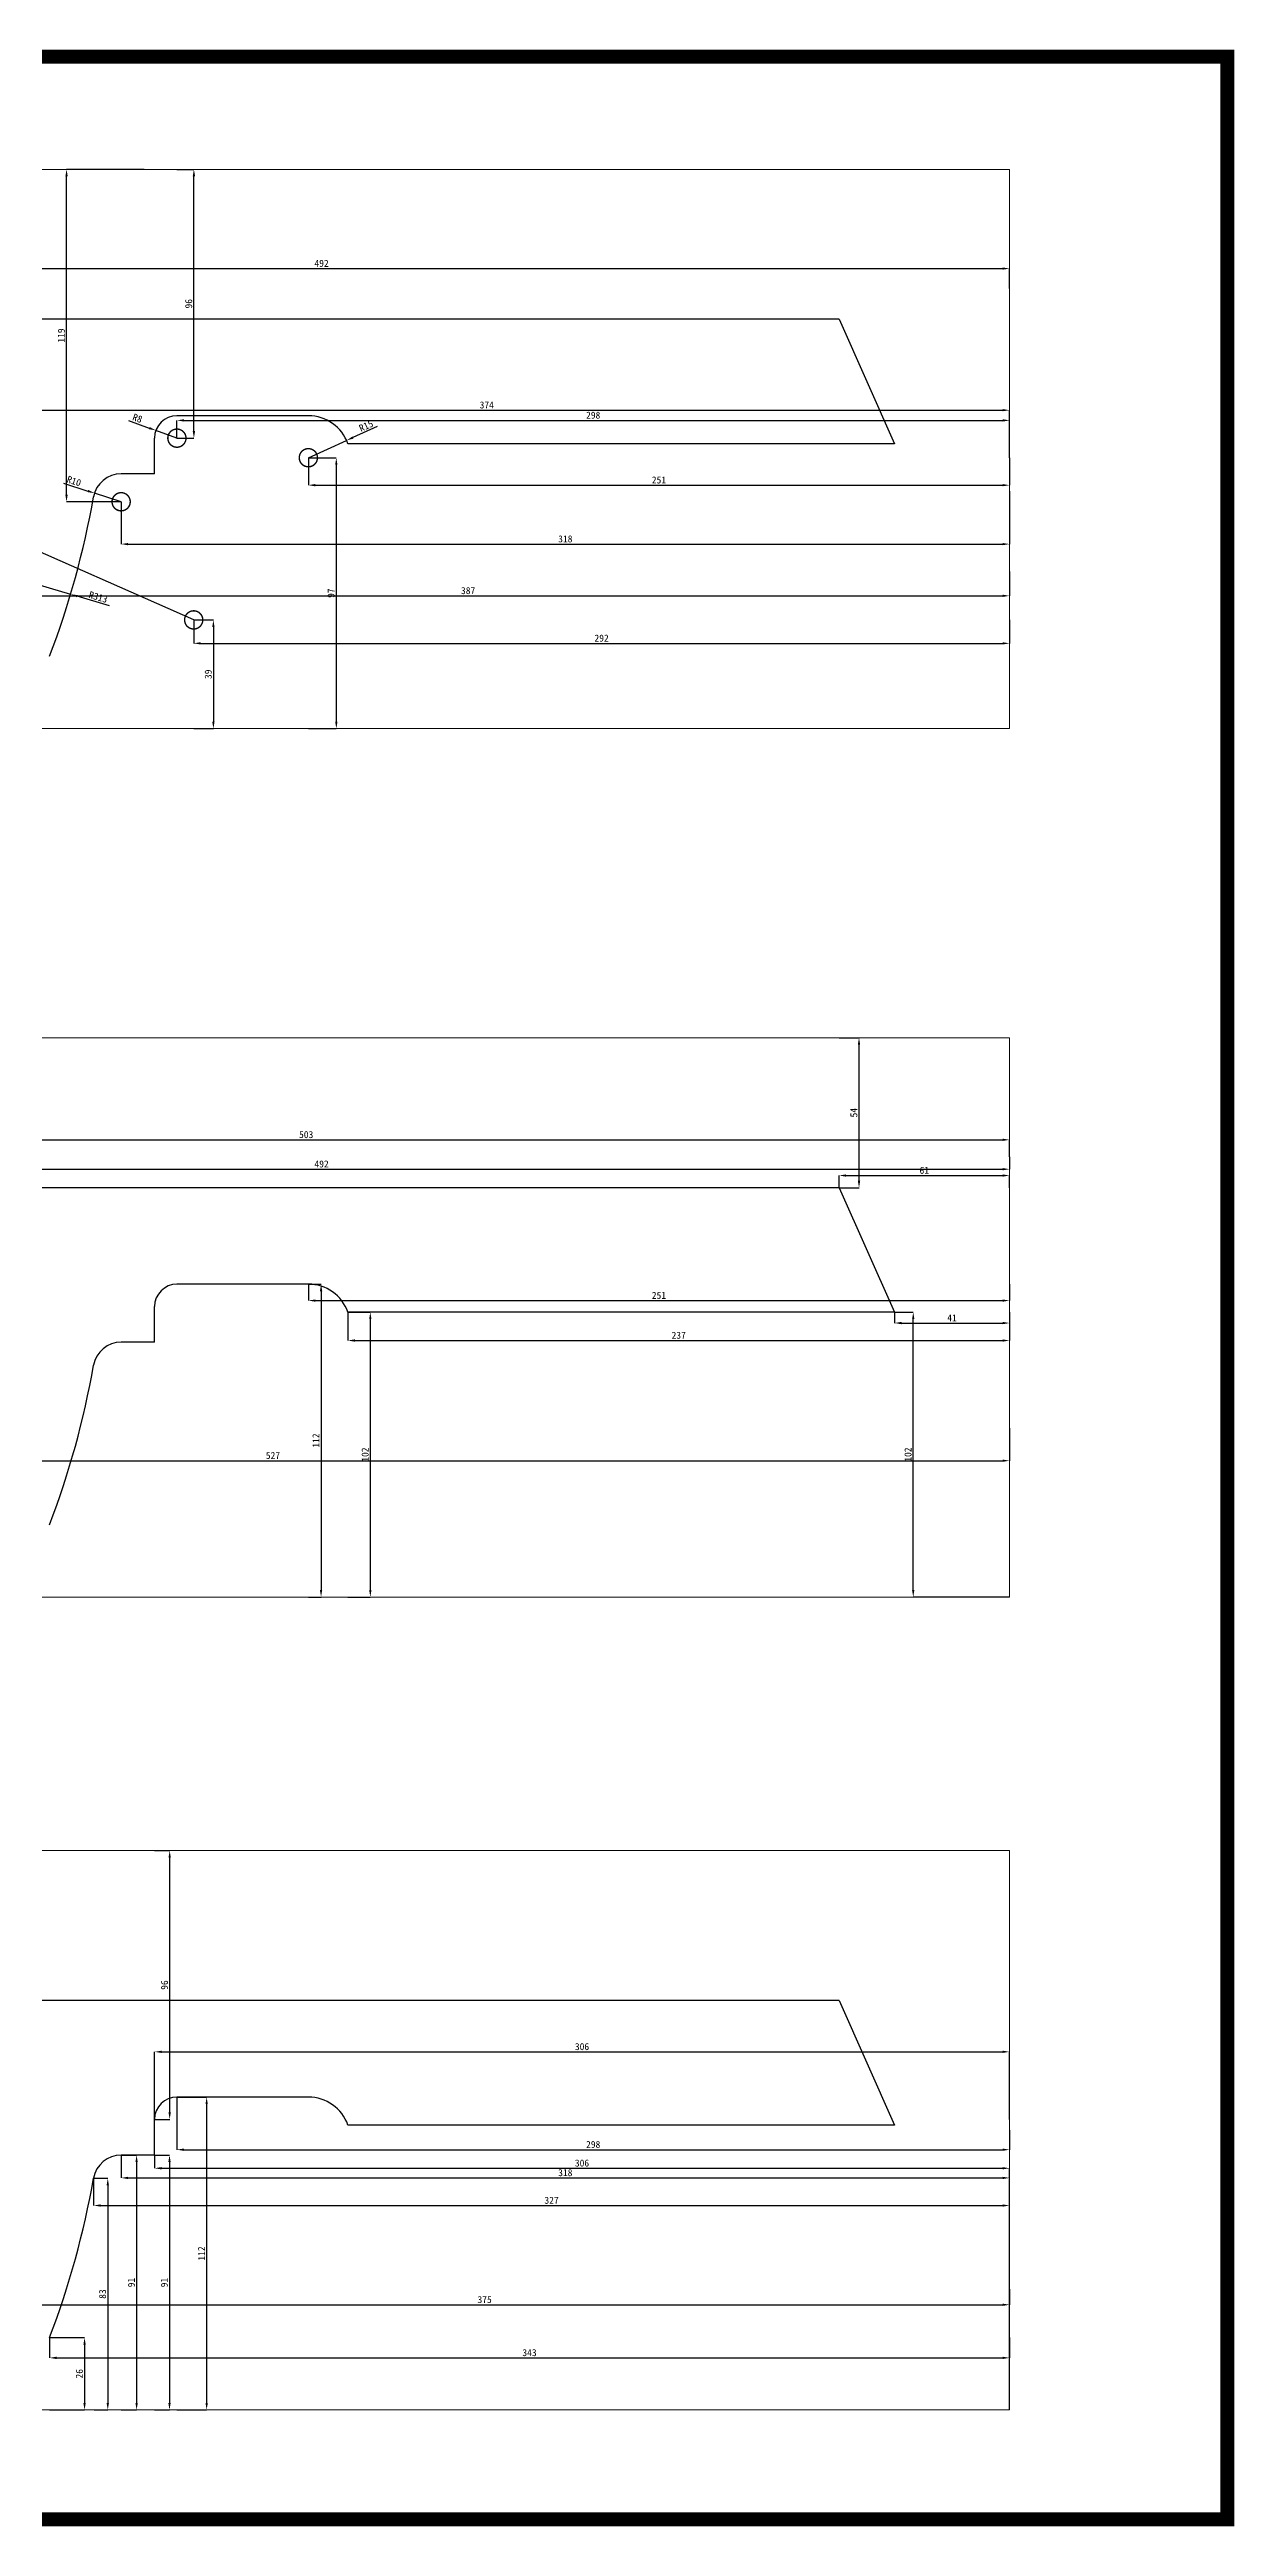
# Model space of a CAD drawing. Header units: millimetres. Extents: x 2554 to 4728, y 1879 to 2765.
# Drawn here: x 3168 to 3591, y 1879 to 2765 of the extents above; entities that cross this region are included whole.
import ezdxf

# ---------------------------------------------------------------- set-up
doc = ezdxf.new("R2010")
doc.units = ezdxf.units.MM
doc.layers.add('尺寸线', color=7, linetype='Continuous', lineweight=13)
doc.layers.add('轮廓线', color=3, linetype='Continuous')
doc.styles.get("Standard").update_dxf_attribs({"font": 'SimSun.ttf'})
doc.dimstyles.new('中尺寸', dxfattribs={"dimtxt": 2.5, "dimasz": 2.5, "dimexe": 0, "dimexo": 0, "dimgap": 0.6, "dimtad": 1, "dimdec": 0, "dimdsep": 46, "dimtxsty": 'Standard', "dimcen": 2.5, "dimaunit": 1, "dimadec": 4, "dimazin": 0, "dimtfac": 1, "dimtdec": 0, "dimtmove": 0, "dimatfit": 3, "dimfxl": 0, "dimarcsym": 0})

# ---------------------------------------------------------------- blocks, each defined once
blk = doc.blocks.new('*D112')
at = {"layer": 'Defpoints', "color": 0}
for p in [(3260.35, 2619.03), (3260.35, 2522.15), (3270.34, 2522.15)]:
    blk.add_point(p, dxfattribs=at)
at = {"layer": '尺寸线', "color": 0, "lineweight": -2}
for p, q in [((3260.35, 2619.03), (3270.34, 2619.03)), ((3270.34, 2616.53), (3270.34, 2524.65)), ((3260.35, 2522.15), (3270.34, 2522.15))]:
    blk.add_line(p, q, dxfattribs=at)
at = {"layer": '尺寸线', "color": 0}
for points in [[(3269.93, 2616.53), (3270.76, 2616.53), (3270.34, 2619.03)], [(3269.93, 2524.65), (3270.76, 2524.65), (3270.34, 2522.15)]]:
    blk.add_solid(points, dxfattribs=at)
at = {"layer": '尺寸线', "color": 0, "insert": (3268.49, 2570.59), "char_height": 2.5, "attachment_point": 5, "rotation": 90}
blk.add_mtext('97', dxfattribs=at)
blk = doc.blocks.new('*D113')
at = {"layer": 'Defpoints', "color": 0}
for p in [(3260.35, 2619.03), (3511.03, 2619.03), (3511.03, 2609.21)]:
    blk.add_point(p, dxfattribs=at)
at = {"layer": '尺寸线', "color": 0, "lineweight": -2}
for p, q in [((3260.35, 2619.03), (3260.35, 2609.21)), ((3511.03, 2619.03), (3511.03, 2609.21)), ((3262.85, 2609.21), (3508.53, 2609.21))]:
    blk.add_line(p, q, dxfattribs=at)
at = {"layer": '尺寸线', "color": 0}
for points in [[(3262.85, 2609.63), (3262.85, 2608.8), (3260.35, 2609.21)], [(3508.53, 2609.63), (3508.53, 2608.8), (3511.03, 2609.21)]]:
    blk.add_solid(points, dxfattribs=at)
at = {"layer": '尺寸线', "color": 0, "insert": (3385.69, 2611.06), "char_height": 2.5, "attachment_point": 5}
blk.add_mtext('251', dxfattribs=at)
blk = doc.blocks.new('*D114')
at = {"layer": 'Defpoints', "color": 0}
for p in [(3219.35, 2561.03), (3219.35, 2522.15), (3226.39, 2522.15)]:
    blk.add_point(p, dxfattribs=at)
at = {"layer": '尺寸线', "color": 0, "lineweight": -2}
for p, q in [((3219.35, 2561.03), (3226.39, 2561.03)), ((3226.39, 2558.53), (3226.39, 2524.65)), ((3219.35, 2522.15), (3226.39, 2522.15))]:
    blk.add_line(p, q, dxfattribs=at)
at = {"layer": '尺寸线', "color": 0}
for points in [[(3225.98, 2558.53), (3226.81, 2558.53), (3226.39, 2561.03)], [(3225.98, 2524.65), (3226.81, 2524.65), (3226.39, 2522.15)]]:
    blk.add_solid(points, dxfattribs=at)
at = {"layer": '尺寸线', "color": 0, "insert": (3224.54, 2541.59), "char_height": 2.5, "attachment_point": 5, "rotation": 90}
blk.add_mtext('39', dxfattribs=at)
blk = doc.blocks.new('*D115')
at = {"layer": 'Defpoints', "color": 0}
for p in [(3219.35, 2561.03), (3511.03, 2561.03), (3511.03, 2552.65)]:
    blk.add_point(p, dxfattribs=at)
at = {"layer": '尺寸线', "color": 0, "lineweight": -2}
for p, q in [((3219.35, 2561.03), (3219.35, 2552.65)), ((3511.03, 2561.03), (3511.03, 2552.65)), ((3221.85, 2552.65), (3508.53, 2552.65))]:
    blk.add_line(p, q, dxfattribs=at)
at = {"layer": '尺寸线', "color": 0}
for points in [[(3221.85, 2553.07), (3221.85, 2552.23), (3219.35, 2552.65)], [(3508.53, 2553.07), (3508.53, 2552.23), (3511.03, 2552.65)]]:
    blk.add_solid(points, dxfattribs=at)
at = {"layer": '尺寸线', "color": 0, "insert": (3365.19, 2554.5), "char_height": 2.5, "attachment_point": 5}
blk.add_mtext('292', dxfattribs=at)
blk = doc.blocks.new('*D117')
at = {"layer": 'Defpoints', "color": 0}
for p in [(3511.03, 2686.67), (3019.11, 2679.53), (3511.03, 2679.53)]:
    blk.add_point(p, dxfattribs=at)
at = {"layer": '尺寸线', "color": 0, "lineweight": -2}
for p, q in [((3019.11, 2679.53), (3019.11, 2686.67)), ((3021.61, 2686.67), (3508.53, 2686.67)), ((3511.03, 2679.53), (3511.03, 2686.67))]:
    blk.add_line(p, q, dxfattribs=at)
at = {"layer": '尺寸线', "color": 0}
for points in [[(3021.61, 2687.09), (3021.61, 2686.26), (3019.11, 2686.67)], [(3508.53, 2687.09), (3508.53, 2686.26), (3511.03, 2686.67)]]:
    blk.add_solid(points, dxfattribs=at)
at = {"layer": '尺寸线', "color": 0, "insert": (3265.07, 2688.52), "char_height": 2.5, "attachment_point": 5}
blk.add_mtext('492', dxfattribs=at)
blk = doc.blocks.new('*D118')
at = {"layer": 'Defpoints', "color": 0}
for p in [(3511.03, 2632.38), (3213.35, 2626.03), (3511.03, 2626.03)]:
    blk.add_point(p, dxfattribs=at)
at = {"layer": '尺寸线', "color": 0, "lineweight": -2}
for p, q in [((3213.35, 2626.03), (3213.35, 2632.38)), ((3215.85, 2632.38), (3508.53, 2632.38)), ((3511.03, 2626.03), (3511.03, 2632.38))]:
    blk.add_line(p, q, dxfattribs=at)
at = {"layer": '尺寸线', "color": 0}
for points in [[(3215.85, 2632.8), (3215.85, 2631.96), (3213.35, 2632.38)], [(3508.53, 2632.8), (3508.53, 2631.96), (3511.03, 2632.38)]]:
    blk.add_solid(points, dxfattribs=at)
at = {"layer": '尺寸线', "color": 0, "insert": (3362.19, 2634.23), "char_height": 2.5, "attachment_point": 5}
blk.add_mtext('298', dxfattribs=at)
blk = doc.blocks.new('*D119')
at = {"layer": 'Defpoints', "color": 0}
for p in [(3213.35, 2722.15), (3219.43, 2722.15), (3213.35, 2626.03)]:
    blk.add_point(p, dxfattribs=at)
at = {"layer": '尺寸线', "color": 0, "lineweight": -2}
for p, q in [((3213.35, 2722.15), (3219.43, 2722.15)), ((3219.43, 2628.53), (3219.43, 2719.65)), ((3213.35, 2626.03), (3219.43, 2626.03))]:
    blk.add_line(p, q, dxfattribs=at)
at = {"layer": '尺寸线', "color": 0}
for points in [[(3219.01, 2719.65), (3219.85, 2719.65), (3219.43, 2722.15)], [(3219.01, 2628.53), (3219.85, 2628.53), (3219.43, 2626.03)]]:
    blk.add_solid(points, dxfattribs=at)
at = {"layer": '尺寸线', "color": 0, "insert": (3217.58, 2674.09), "char_height": 2.5, "attachment_point": 5, "rotation": 90}
blk.add_mtext('96', dxfattribs=at)
blk = doc.blocks.new('*D120')
at = {"layer": 'Defpoints', "color": 0}
for p in [(3173.89, 2722.15), (3201.69, 2722.15), (3193.41, 2603.28)]:
    blk.add_point(p, dxfattribs=at)
at = {"layer": '尺寸线', "color": 0, "lineweight": -2}
for p, q in [((3201.69, 2722.15), (3173.89, 2722.15)), ((3173.89, 2605.78), (3173.89, 2719.65)), ((3193.41, 2603.28), (3173.89, 2603.28))]:
    blk.add_line(p, q, dxfattribs=at)
at = {"layer": '尺寸线', "color": 0}
for points in [[(3173.47, 2719.65), (3174.31, 2719.65), (3173.89, 2722.15)], [(3173.47, 2605.78), (3174.31, 2605.78), (3173.89, 2603.28)]]:
    blk.add_solid(points, dxfattribs=at)
at = {"layer": '尺寸线', "color": 0, "insert": (3172.04, 2662.72), "char_height": 2.5, "attachment_point": 5, "rotation": 90}
blk.add_mtext('119', dxfattribs=at)
blk = doc.blocks.new('*D121')
at = {"layer": 'Defpoints', "color": 0}
for p in [(3511.03, 2607.04), (3193.41, 2603.28), (3511.03, 2588.14)]:
    blk.add_point(p, dxfattribs=at)
at = {"layer": '尺寸线', "color": 0, "lineweight": -2}
for p, q in [((3511.03, 2607.04), (3511.03, 2588.14)), ((3193.41, 2603.28), (3193.41, 2588.14)), ((3195.91, 2588.14), (3508.53, 2588.14))]:
    blk.add_line(p, q, dxfattribs=at)
at = {"layer": '尺寸线', "color": 0}
for points in [[(3195.91, 2588.55), (3195.91, 2587.72), (3193.41, 2588.14)], [(3508.53, 2588.55), (3508.53, 2587.72), (3511.03, 2588.14)]]:
    blk.add_solid(points, dxfattribs=at)
at = {"layer": '尺寸线', "color": 0, "insert": (3352.22, 2589.99), "char_height": 2.5, "attachment_point": 5}
blk.add_mtext('318', dxfattribs=at)
blk = doc.blocks.new('*D156')
at = {"layer": 'Defpoints', "color": 0}
for p in [(3123.91, 2578.38), (3511.03, 2578.38), (3511.03, 2569.64)]:
    blk.add_point(p, dxfattribs=at)
at = {"layer": '尺寸线', "color": 0, "lineweight": -2}
for p, q in [((3123.91, 2578.38), (3123.91, 2569.64)), ((3511.03, 2578.38), (3511.03, 2569.64)), ((3126.41, 2569.64), (3508.53, 2569.64))]:
    blk.add_line(p, q, dxfattribs=at)
at = {"layer": '尺寸线', "color": 0}
for points in [[(3126.41, 2570.06), (3126.41, 2569.23), (3123.91, 2569.64)], [(3508.53, 2570.06), (3508.53, 2569.23), (3511.03, 2569.64)]]:
    blk.add_solid(points, dxfattribs=at)
at = {"layer": '尺寸线', "color": 0, "insert": (3317.47, 2571.49), "char_height": 2.5, "attachment_point": 5}
blk.add_mtext('387', dxfattribs=at)
blk = doc.blocks.new('*D126')
at = {"layer": 'Defpoints', "color": 0}
for p in [(3511.03, 2636.03), (3137.23, 2621.53), (3511.03, 2619.03)]:
    blk.add_point(p, dxfattribs=at)
at = {"layer": '尺寸线', "color": 0, "lineweight": -2}
for p, q in [((3137.23, 2621.53), (3137.23, 2636.03)), ((3139.73, 2636.03), (3508.53, 2636.03)), ((3511.03, 2619.03), (3511.03, 2636.03))]:
    blk.add_line(p, q, dxfattribs=at)
at = {"layer": '尺寸线', "color": 0}
for points in [[(3139.73, 2636.45), (3139.73, 2635.62), (3137.23, 2636.03)], [(3508.53, 2636.45), (3508.53, 2635.62), (3511.03, 2636.03)]]:
    blk.add_solid(points, dxfattribs=at)
at = {"layer": '尺寸线', "color": 0, "insert": (3324.13, 2637.88), "char_height": 2.5, "attachment_point": 5}
blk.add_mtext('374', dxfattribs=at)
blk = doc.blocks.new('*D163')
at = {"layer": 'Defpoints', "color": 0}
for p in [(3183.89, 2606.35), (3193.41, 2603.28)]:
    blk.add_point(p, dxfattribs=at)
at = {"layer": '尺寸线', "color": 0, "lineweight": -2}
for p, q in [((3172.84, 2609.92), (3181.52, 2607.12)), ((3193.41, 2603.28), (3183.89, 2606.35))]:
    blk.add_line(p, q, dxfattribs=at)
at = {"layer": '尺寸线', "color": 0}
blk.add_solid([(3181.64, 2607.52), (3181.39, 2606.73), (3183.89, 2606.35)], dxfattribs=at)
at = {"layer": '尺寸线', "color": 0, "insert": (3176.56, 2610.67), "char_height": 2.5, "attachment_point": 5, "rotation": 342.10147}
blk.add_mtext('R10', dxfattribs=at)
blk = doc.blocks.new('*D164')
at = {"layer": 'Defpoints', "color": 0}
for p in [(3205.83, 2628.78), (3213.35, 2626.03)]:
    blk.add_point(p, dxfattribs=at)
at = {"layer": '尺寸线', "color": 0, "lineweight": -2}
for p, q in [((3196.1, 2632.34), (3203.48, 2629.63)), ((3213.35, 2626.03), (3205.83, 2628.78))]:
    blk.add_line(p, q, dxfattribs=at)
at = {"layer": '尺寸线', "color": 0}
blk.add_solid([(3203.63, 2630.02), (3203.34, 2629.24), (3205.83, 2628.78)], dxfattribs=at)
at = {"layer": '尺寸线', "color": 0, "insert": (3199.25, 2633.15), "char_height": 2.5, "attachment_point": 5, "rotation": 339.91319}
blk.add_mtext('R8', dxfattribs=at)
blk = doc.blocks.new('*D165')
at = {"layer": 'Defpoints', "color": 0}
for p in [(3274.01, 2625.22), (3260.35, 2619.03)]:
    blk.add_point(p, dxfattribs=at)
at = {"layer": '尺寸线', "color": 0, "lineweight": -2}
for p, q in [((3260.35, 2619.03), (3274.01, 2625.22)), ((3284.97, 2630.19), (3276.29, 2626.25))]:
    blk.add_line(p, q, dxfattribs=at)
at = {"layer": '尺寸线', "color": 0}
blk.add_solid([(3276.11, 2626.63), (3276.46, 2625.87), (3274.01, 2625.22)], dxfattribs=at)
at = {"layer": '尺寸线', "color": 0, "insert": (3281, 2630.42), "char_height": 2.5, "attachment_point": 5, "rotation": 24.37809}
blk.add_mtext('R15', dxfattribs=at)
blk = doc.blocks.new('*D166')
at = {"layer": 'Defpoints', "color": 0}
for p in [(3141.58, 2595.34), (3219.35, 2561.03)]:
    blk.add_point(p, dxfattribs=at)
at = {"layer": '尺寸线', "color": 0, "lineweight": -2}
for p, q in [((3129.81, 2600.53), (3139.29, 2596.35)), ((3219.35, 2561.03), (3141.58, 2595.34))]:
    blk.add_line(p, q, dxfattribs=at)
at = {"layer": '尺寸线', "color": 0}
blk.add_solid([(3139.46, 2596.73), (3139.12, 2595.97), (3141.58, 2595.34)], dxfattribs=at)
at = {"layer": '尺寸线', "color": 0, "insert": (3134.15, 2600.64), "char_height": 2.5, "attachment_point": 5, "rotation": 336.19303}
blk.add_mtext('R85', dxfattribs=at)
blk = doc.blocks.new('*D167')
at = {"layer": 'Defpoints', "color": 0}
for p in [(2875.35, 2659.53), (3175.33, 2570.21)]:
    blk.add_point(p, dxfattribs=at)
at = {"layer": '尺寸线', "color": 0, "lineweight": -2}
for p, q in [((2875.35, 2659.53), (3175.33, 2570.21)), ((3189.26, 2566.07), (3177.73, 2569.5))]:
    blk.add_line(p, q, dxfattribs=at)
at = {"layer": '尺寸线', "color": 0}
blk.add_solid([(3177.85, 2569.9), (3177.61, 2569.1), (3175.33, 2570.21)], dxfattribs=at)
at = {"layer": '尺寸线', "color": 0, "insert": (3185.22, 2569.2), "char_height": 2.5, "attachment_point": 5, "rotation": 343.42011}
blk.add_mtext('R313', dxfattribs=at)
blk = doc.blocks.new('*D136')
at = {"layer": 'Defpoints', "color": 0}
for p in [(3511.03, 2375.12), (3008.11, 2368.99), (3511.03, 2368.99)]:
    blk.add_point(p, dxfattribs=at)
at = {"layer": '尺寸线', "color": 0, "lineweight": -2}
for p, q in [((3008.11, 2368.99), (3008.11, 2375.12)), ((3010.61, 2375.12), (3508.53, 2375.12)), ((3511.03, 2368.99), (3511.03, 2375.12))]:
    blk.add_line(p, q, dxfattribs=at)
at = {"layer": '尺寸线', "color": 0}
for points in [[(3010.61, 2375.53), (3010.61, 2374.7), (3008.11, 2375.12)], [(3508.53, 2375.53), (3508.53, 2374.7), (3511.03, 2375.12)]]:
    blk.add_solid(points, dxfattribs=at)
at = {"layer": '尺寸线', "color": 0, "insert": (3259.57, 2376.97), "char_height": 2.5, "attachment_point": 5}
blk.add_mtext('503', dxfattribs=at)
blk = doc.blocks.new('*D178')
at = {"layer": 'Defpoints', "color": 0}
for p in [(3511.03, 2368.99), (3019.11, 2357.99), (3511.03, 2364.61)]:
    blk.add_point(p, dxfattribs=at)
at = {"layer": '尺寸线', "color": 0, "lineweight": -2}
for p, q in [((3511.03, 2368.99), (3511.03, 2364.61)), ((3019.11, 2357.99), (3019.11, 2364.61)), ((3021.61, 2364.61), (3508.53, 2364.61))]:
    blk.add_line(p, q, dxfattribs=at)
at = {"layer": '尺寸线', "color": 0}
for points in [[(3021.61, 2365.03), (3021.61, 2364.19), (3019.11, 2364.61)], [(3508.53, 2365.03), (3508.53, 2364.19), (3511.03, 2364.61)]]:
    blk.add_solid(points, dxfattribs=at)
at = {"layer": '尺寸线', "color": 0, "insert": (3265.07, 2366.46), "char_height": 2.5, "attachment_point": 5}
blk.add_mtext('492', dxfattribs=at)
blk = doc.blocks.new('*D179')
at = {"layer": 'Defpoints', "color": 0}
for p in [(3450.11, 2357.99), (3511.03, 2362.34), (3511.03, 2357.99)]:
    blk.add_point(p, dxfattribs=at)
at = {"layer": '尺寸线', "color": 0, "lineweight": -2}
for p, q in [((3450.11, 2357.99), (3450.11, 2362.34)), ((3452.61, 2362.34), (3508.53, 2362.34)), ((3511.03, 2357.99), (3511.03, 2362.34))]:
    blk.add_line(p, q, dxfattribs=at)
at = {"layer": '尺寸线', "color": 0}
for points in [[(3452.61, 2362.76), (3452.61, 2361.93), (3450.11, 2362.34)], [(3508.53, 2362.76), (3508.53, 2361.93), (3511.03, 2362.34)]]:
    blk.add_solid(points, dxfattribs=at)
at = {"layer": '尺寸线', "color": 0, "insert": (3480.57, 2364.19), "char_height": 2.5, "attachment_point": 5}
blk.add_mtext('61', dxfattribs=at)
blk = doc.blocks.new('*D138')
at = {"layer": 'Defpoints', "color": 0}
for p in [(3450.11, 2411.62), (3457.23, 2411.62), (3450.11, 2357.99)]:
    blk.add_point(p, dxfattribs=at)
at = {"layer": '尺寸线', "color": 0, "lineweight": -2}
for p, q in [((3450.11, 2411.62), (3457.23, 2411.62)), ((3457.23, 2360.49), (3457.23, 2409.12)), ((3450.11, 2357.99), (3457.23, 2357.99))]:
    blk.add_line(p, q, dxfattribs=at)
at = {"layer": '尺寸线', "color": 0}
for points in [[(3456.81, 2409.12), (3457.65, 2409.12), (3457.23, 2411.62)], [(3456.81, 2360.49), (3457.65, 2360.49), (3457.23, 2357.99)]]:
    blk.add_solid(points, dxfattribs=at)
at = {"layer": '尺寸线', "color": 0, "insert": (3455.38, 2384.81), "char_height": 2.5, "attachment_point": 5, "rotation": 90}
blk.add_mtext('54', dxfattribs=at)
blk = doc.blocks.new('*D180')
at = {"layer": 'Defpoints', "color": 0}
for p in [(3469.92, 2313.49), (3511.03, 2313.49), (3511.03, 2309.59)]:
    blk.add_point(p, dxfattribs=at)
at = {"layer": '尺寸线', "color": 0, "lineweight": -2}
for p, q in [((3469.92, 2313.49), (3469.92, 2309.59)), ((3511.03, 2313.49), (3511.03, 2309.59)), ((3472.42, 2309.59), (3508.53, 2309.59))]:
    blk.add_line(p, q, dxfattribs=at)
at = {"layer": '尺寸线', "color": 0}
for points in [[(3472.42, 2310.01), (3472.42, 2309.17), (3469.92, 2309.59)], [(3508.53, 2310.01), (3508.53, 2309.17), (3511.03, 2309.59)]]:
    blk.add_solid(points, dxfattribs=at)
at = {"layer": '尺寸线', "color": 0, "insert": (3490.48, 2311.44), "char_height": 2.5, "attachment_point": 5}
blk.add_mtext('41', dxfattribs=at)
blk = doc.blocks.new('*D139')
at = {"layer": 'Defpoints', "color": 0}
for p in [(3469.92, 2313.49), (3476.62, 2313.49), (3511.03, 2211.62)]:
    blk.add_point(p, dxfattribs=at)
at = {"layer": '尺寸线', "color": 0, "lineweight": -2}
for p, q in [((3469.92, 2313.49), (3476.62, 2313.49)), ((3476.62, 2214.12), (3476.62, 2310.99)), ((3511.03, 2211.62), (3476.62, 2211.62))]:
    blk.add_line(p, q, dxfattribs=at)
at = {"layer": '尺寸线', "color": 0}
for points in [[(3476.2, 2310.99), (3477.03, 2310.99), (3476.62, 2313.49)], [(3476.2, 2214.12), (3477.03, 2214.12), (3476.62, 2211.62)]]:
    blk.add_solid(points, dxfattribs=at)
at = {"layer": '尺寸线', "color": 0, "insert": (3474.77, 2262.56), "char_height": 2.5, "attachment_point": 5, "rotation": 90}
blk.add_mtext('102', dxfattribs=at)
blk = doc.blocks.new('*D181')
at = {"layer": 'Defpoints', "color": 0}
for p in [(3274.49, 2313.49), (3274.49, 2211.62), (3282.5, 2211.62)]:
    blk.add_point(p, dxfattribs=at)
at = {"layer": '尺寸线', "color": 0, "lineweight": -2}
for p, q in [((3274.49, 2313.49), (3282.5, 2313.49)), ((3282.5, 2310.99), (3282.5, 2214.12)), ((3274.49, 2211.62), (3282.5, 2211.62))]:
    blk.add_line(p, q, dxfattribs=at)
at = {"layer": '尺寸线', "color": 0}
for points in [[(3282.09, 2310.99), (3282.92, 2310.99), (3282.5, 2313.49)], [(3282.09, 2214.12), (3282.92, 2214.12), (3282.5, 2211.62)]]:
    blk.add_solid(points, dxfattribs=at)
at = {"layer": '尺寸线', "color": 0, "insert": (3280.65, 2262.56), "char_height": 2.5, "attachment_point": 5, "rotation": 90}
blk.add_mtext('102', dxfattribs=at)
blk = doc.blocks.new('*D140')
at = {"layer": 'Defpoints', "color": 0}
for p in [(3274.49, 2313.49), (3511.03, 2311.62), (3511.03, 2303.34)]:
    blk.add_point(p, dxfattribs=at)
at = {"layer": '尺寸线', "color": 0, "lineweight": -2}
for p, q in [((3274.49, 2313.49), (3274.49, 2303.34)), ((3276.99, 2303.34), (3508.53, 2303.34)), ((3511.03, 2311.62), (3511.03, 2303.34))]:
    blk.add_line(p, q, dxfattribs=at)
at = {"layer": '尺寸线', "color": 0}
for points in [[(3276.99, 2303.76), (3276.99, 2302.93), (3274.49, 2303.34)], [(3508.53, 2303.76), (3508.53, 2302.93), (3511.03, 2303.34)]]:
    blk.add_solid(points, dxfattribs=at)
at = {"layer": '尺寸线', "color": 0, "insert": (3392.76, 2305.19), "char_height": 2.5, "attachment_point": 5}
blk.add_mtext('237', dxfattribs=at)
blk = doc.blocks.new('*D182')
at = {"layer": 'Defpoints', "color": 0}
for p in [(3260.35, 2323.49), (3260.35, 2211.62), (3264.89, 2211.62)]:
    blk.add_point(p, dxfattribs=at)
at = {"layer": '尺寸线', "color": 0, "lineweight": -2}
for p, q in [((3260.35, 2323.49), (3264.89, 2323.49)), ((3264.89, 2320.99), (3264.89, 2214.12)), ((3260.35, 2211.62), (3264.89, 2211.62))]:
    blk.add_line(p, q, dxfattribs=at)
at = {"layer": '尺寸线', "color": 0}
for points in [[(3264.48, 2320.99), (3265.31, 2320.99), (3264.89, 2323.49)], [(3264.48, 2214.12), (3265.31, 2214.12), (3264.89, 2211.62)]]:
    blk.add_solid(points, dxfattribs=at)
at = {"layer": '尺寸线', "color": 0, "insert": (3263.04, 2267.56), "char_height": 2.5, "attachment_point": 5, "rotation": 90}
blk.add_mtext('112', dxfattribs=at)
blk = doc.blocks.new('*D141')
at = {"layer": 'Defpoints', "color": 0}
for p in [(3260.35, 2323.49), (3511.03, 2323.49), (3511.03, 2317.63)]:
    blk.add_point(p, dxfattribs=at)
at = {"layer": '尺寸线', "color": 0, "lineweight": -2}
for p, q in [((3260.35, 2323.49), (3260.35, 2317.63)), ((3511.03, 2323.49), (3511.03, 2317.63)), ((3262.85, 2317.63), (3508.53, 2317.63))]:
    blk.add_line(p, q, dxfattribs=at)
at = {"layer": '尺寸线', "color": 0}
for points in [[(3262.85, 2318.04), (3262.85, 2317.21), (3260.35, 2317.63)], [(3508.53, 2318.04), (3508.53, 2317.21), (3511.03, 2317.63)]]:
    blk.add_solid(points, dxfattribs=at)
at = {"layer": '尺寸线', "color": 0, "insert": (3385.69, 2319.48), "char_height": 2.5, "attachment_point": 5}
blk.add_mtext('251', dxfattribs=at)
blk = doc.blocks.new('*D183')
at = {"layer": 'Defpoints', "color": 0}
for p in [(3213.35, 2032.8), (3511.03, 2020.92), (3511.03, 2013.99)]:
    blk.add_point(p, dxfattribs=at)
at = {"layer": '尺寸线', "color": 0, "lineweight": -2}
for p, q in [((3213.35, 2032.8), (3213.35, 2013.99)), ((3511.03, 2020.92), (3511.03, 2013.99)), ((3215.85, 2013.99), (3508.53, 2013.99))]:
    blk.add_line(p, q, dxfattribs=at)
at = {"layer": '尺寸线', "color": 0}
for points in [[(3215.85, 2014.4), (3215.85, 2013.57), (3213.35, 2013.99)], [(3508.53, 2014.4), (3508.53, 2013.57), (3511.03, 2013.99)]]:
    blk.add_solid(points, dxfattribs=at)
at = {"layer": '尺寸线', "color": 0, "insert": (3362.19, 2015.84), "char_height": 2.5, "attachment_point": 5}
blk.add_mtext('298', dxfattribs=at)
blk = doc.blocks.new('*D142')
at = {"layer": 'Defpoints', "color": 0}
for p in [(3213.35, 2032.8), (3213.35, 1920.92), (3223.98, 1920.92)]:
    blk.add_point(p, dxfattribs=at)
at = {"layer": '尺寸线', "color": 0, "lineweight": -2}
for p, q in [((3213.35, 2032.8), (3223.98, 2032.8)), ((3223.98, 2030.3), (3223.98, 1923.42)), ((3213.35, 1920.92), (3223.98, 1920.92))]:
    blk.add_line(p, q, dxfattribs=at)
at = {"layer": '尺寸线', "color": 0}
for points in [[(3223.57, 2030.3), (3224.4, 2030.3), (3223.98, 2032.8)], [(3223.57, 1923.42), (3224.4, 1923.42), (3223.98, 1920.92)]]:
    blk.add_solid(points, dxfattribs=at)
at = {"layer": '尺寸线', "color": 0, "insert": (3222.13, 1976.86), "char_height": 2.5, "attachment_point": 5, "rotation": 90}
blk.add_mtext('112', dxfattribs=at)
blk = doc.blocks.new('*D184')
at = {"layer": 'Defpoints', "color": 0}
for p in [(3205.35, 2012.05), (3205.35, 1920.92), (3210.7, 1920.92)]:
    blk.add_point(p, dxfattribs=at)
at = {"layer": '尺寸线', "color": 0, "lineweight": -2}
for p, q in [((3205.35, 2012.05), (3210.7, 2012.05)), ((3210.7, 2009.55), (3210.7, 1923.42)), ((3205.35, 1920.92), (3210.7, 1920.92))]:
    blk.add_line(p, q, dxfattribs=at)
at = {"layer": '尺寸线', "color": 0}
for points in [[(3210.28, 2009.55), (3211.12, 2009.55), (3210.7, 2012.05)], [(3210.28, 1923.42), (3211.12, 1923.42), (3210.7, 1920.92)]]:
    blk.add_solid(points, dxfattribs=at)
at = {"layer": '尺寸线', "color": 0, "insert": (3208.85, 1966.48), "char_height": 2.5, "attachment_point": 5, "rotation": 90}
blk.add_mtext('91', dxfattribs=at)
blk = doc.blocks.new('*D143')
at = {"layer": 'Defpoints', "color": 0}
for p in [(3205.35, 2012.05), (3511.03, 2007.35), (3511.03, 1920.92)]:
    blk.add_point(p, dxfattribs=at)
at = {"layer": '尺寸线', "color": 0, "lineweight": -2}
for p, q in [((3205.35, 2012.05), (3205.35, 2007.35)), ((3207.85, 2007.35), (3508.53, 2007.35)), ((3511.03, 1920.92), (3511.03, 2007.35))]:
    blk.add_line(p, q, dxfattribs=at)
at = {"layer": '尺寸线', "color": 0}
for points in [[(3207.85, 2007.77), (3207.85, 2006.93), (3205.35, 2007.35)], [(3508.53, 2007.77), (3508.53, 2006.93), (3511.03, 2007.35)]]:
    blk.add_solid(points, dxfattribs=at)
at = {"layer": '尺寸线', "color": 0, "insert": (3358.19, 2009.2), "char_height": 2.5, "attachment_point": 5}
blk.add_mtext('306', dxfattribs=at)
blk = doc.blocks.new('*D185')
at = {"layer": 'Defpoints', "color": 0}
for p in [(3193.41, 2012.05), (3193.41, 1920.92), (3198.94, 1920.92)]:
    blk.add_point(p, dxfattribs=at)
at = {"layer": '尺寸线', "color": 0, "lineweight": -2}
for p, q in [((3193.41, 2012.05), (3198.94, 2012.05)), ((3198.94, 2009.55), (3198.94, 1923.42)), ((3193.41, 1920.92), (3198.94, 1920.92))]:
    blk.add_line(p, q, dxfattribs=at)
at = {"layer": '尺寸线', "color": 0}
for points in [[(3198.52, 2009.55), (3199.35, 2009.55), (3198.94, 2012.05)], [(3198.52, 1923.42), (3199.35, 1923.42), (3198.94, 1920.92)]]:
    blk.add_solid(points, dxfattribs=at)
at = {"layer": '尺寸线', "color": 0, "insert": (3197.09, 1966.48), "char_height": 2.5, "attachment_point": 5, "rotation": 90}
blk.add_mtext('91', dxfattribs=at)
blk = doc.blocks.new('*D144')
at = {"layer": 'Defpoints', "color": 0}
for p in [(3193.41, 2012.05), (3511.03, 2003.9), (3511.03, 1920.92)]:
    blk.add_point(p, dxfattribs=at)
at = {"layer": '尺寸线', "color": 0, "lineweight": -2}
for p, q in [((3193.41, 2012.05), (3193.41, 2003.9)), ((3195.91, 2003.9), (3508.53, 2003.9)), ((3511.03, 1920.92), (3511.03, 2003.9))]:
    blk.add_line(p, q, dxfattribs=at)
at = {"layer": '尺寸线', "color": 0}
for points in [[(3195.91, 2004.31), (3195.91, 2003.48), (3193.41, 2003.9)], [(3508.53, 2004.31), (3508.53, 2003.48), (3511.03, 2003.9)]]:
    blk.add_solid(points, dxfattribs=at)
at = {"layer": '尺寸线', "color": 0, "insert": (3352.22, 2005.75), "char_height": 2.5, "attachment_point": 5}
blk.add_mtext('318', dxfattribs=at)
blk = doc.blocks.new('*D145')
at = {"layer": 'Defpoints', "color": 0}
for p in [(3511.03, 2048.98), (3205.35, 2024.8), (3511.03, 2024.8)]:
    blk.add_point(p, dxfattribs=at)
at = {"layer": '尺寸线', "color": 0, "lineweight": -2}
for p, q in [((3205.35, 2024.8), (3205.35, 2048.98)), ((3207.85, 2048.98), (3508.53, 2048.98)), ((3511.03, 2024.8), (3511.03, 2048.98))]:
    blk.add_line(p, q, dxfattribs=at)
at = {"layer": '尺寸线', "color": 0}
for points in [[(3207.85, 2049.4), (3207.85, 2048.57), (3205.35, 2048.98)], [(3508.53, 2049.4), (3508.53, 2048.57), (3511.03, 2048.98)]]:
    blk.add_solid(points, dxfattribs=at)
at = {"layer": '尺寸线', "color": 0, "insert": (3358.19, 2050.83), "char_height": 2.5, "attachment_point": 5}
blk.add_mtext('306', dxfattribs=at)
blk = doc.blocks.new('*D186')
at = {"layer": 'Defpoints', "color": 0}
for p in [(3183.56, 2003.79), (3183.75, 1920.92), (3188.63, 1920.92)]:
    blk.add_point(p, dxfattribs=at)
at = {"layer": '尺寸线', "color": 0, "lineweight": -2}
for p, q in [((3183.56, 2003.79), (3188.63, 2003.79)), ((3188.63, 2001.29), (3188.63, 1923.42)), ((3183.75, 1920.92), (3188.63, 1920.92))]:
    blk.add_line(p, q, dxfattribs=at)
at = {"layer": '尺寸线', "color": 0}
for points in [[(3188.22, 2001.29), (3189.05, 2001.29), (3188.63, 2003.79)], [(3188.22, 1923.42), (3189.05, 1923.42), (3188.63, 1920.92)]]:
    blk.add_solid(points, dxfattribs=at)
at = {"layer": '尺寸线', "color": 0, "insert": (3186.78, 1962.36), "char_height": 2.5, "attachment_point": 5, "rotation": 90}
blk.add_mtext('83', dxfattribs=at)
blk = doc.blocks.new('*D187')
at = {"layer": 'Defpoints', "color": 0}
for p in [(3183.56, 2003.79), (3511.03, 1994.03), (3511.03, 1920.92)]:
    blk.add_point(p, dxfattribs=at)
at = {"layer": '尺寸线', "color": 0, "lineweight": -2}
for p, q in [((3183.56, 2003.79), (3183.56, 1994.03)), ((3186.06, 1994.03), (3508.53, 1994.03)), ((3511.03, 1920.92), (3511.03, 1994.03))]:
    blk.add_line(p, q, dxfattribs=at)
at = {"layer": '尺寸线', "color": 0}
for points in [[(3186.06, 1994.44), (3186.06, 1993.61), (3183.56, 1994.03)], [(3508.53, 1994.44), (3508.53, 1993.61), (3511.03, 1994.03)]]:
    blk.add_solid(points, dxfattribs=at)
at = {"layer": '尺寸线', "color": 0, "insert": (3347.3, 1995.88), "char_height": 2.5, "attachment_point": 5}
blk.add_mtext('327', dxfattribs=at)
blk = doc.blocks.new('*D146')
at = {"layer": 'Defpoints', "color": 0}
for p in [(3205.35, 2120.92), (3210.76, 2120.92), (3205.35, 2024.8)]:
    blk.add_point(p, dxfattribs=at)
at = {"layer": '尺寸线', "color": 0, "lineweight": -2}
for p, q in [((3205.35, 2120.92), (3210.76, 2120.92)), ((3210.76, 2027.3), (3210.76, 2118.42)), ((3205.35, 2024.8), (3210.76, 2024.8))]:
    blk.add_line(p, q, dxfattribs=at)
at = {"layer": '尺寸线', "color": 0}
for points in [[(3210.34, 2118.42), (3211.18, 2118.42), (3210.76, 2120.92)], [(3210.34, 2027.3), (3211.18, 2027.3), (3210.76, 2024.8)]]:
    blk.add_solid(points, dxfattribs=at)
at = {"layer": '尺寸线', "color": 0, "insert": (3208.91, 2072.86), "char_height": 2.5, "attachment_point": 5, "rotation": 90}
blk.add_mtext('96', dxfattribs=at)
blk = doc.blocks.new('*D188')
at = {"layer": 'Defpoints', "color": 0}
for p in [(3167.81, 1946.8), (3167.81, 1920.92), (3180.33, 1920.92)]:
    blk.add_point(p, dxfattribs=at)
at = {"layer": '尺寸线', "color": 0, "lineweight": -2}
for p, q in [((3167.81, 1946.8), (3180.33, 1946.8)), ((3180.33, 1944.3), (3180.33, 1923.42)), ((3167.81, 1920.92), (3180.33, 1920.92))]:
    blk.add_line(p, q, dxfattribs=at)
at = {"layer": '尺寸线', "color": 0}
for points in [[(3179.91, 1944.3), (3180.74, 1944.3), (3180.33, 1946.8)], [(3179.91, 1923.42), (3180.74, 1923.42), (3180.33, 1920.92)]]:
    blk.add_solid(points, dxfattribs=at)
at = {"layer": '尺寸线', "color": 0, "insert": (3178.48, 1933.86), "char_height": 2.5, "attachment_point": 5, "rotation": 90}
blk.add_mtext('26', dxfattribs=at)
blk = doc.blocks.new('*D147')
at = {"layer": 'Defpoints', "color": 0}
for p in [(3167.81, 1946.8), (3511.03, 1946.8), (3511.03, 1939.55)]:
    blk.add_point(p, dxfattribs=at)
at = {"layer": '尺寸线', "color": 0, "lineweight": -2}
for p, q in [((3167.81, 1946.8), (3167.81, 1939.55)), ((3511.03, 1946.8), (3511.03, 1939.55)), ((3170.31, 1939.55), (3508.53, 1939.55))]:
    blk.add_line(p, q, dxfattribs=at)
at = {"layer": '尺寸线', "color": 0}
for points in [[(3170.31, 1939.96), (3170.31, 1939.13), (3167.81, 1939.55)], [(3508.53, 1939.96), (3508.53, 1939.13), (3511.03, 1939.55)]]:
    blk.add_solid(points, dxfattribs=at)
at = {"layer": '尺寸线', "color": 0, "insert": (3339.42, 1941.4), "char_height": 2.5, "attachment_point": 5}
blk.add_mtext('343', dxfattribs=at)
blk = doc.blocks.new('*D154')
at = {"layer": 'Defpoints', "color": 0}
for p in [(3135.72, 1975.01), (3511.03, 1964.14), (3511.03, 1958.53)]:
    blk.add_point(p, dxfattribs=at)
at = {"layer": '尺寸线', "color": 0, "lineweight": -2}
for p, q in [((3135.72, 1975.01), (3135.72, 1958.53)), ((3138.22, 1958.53), (3508.53, 1958.53)), ((3511.03, 1964.14), (3511.03, 1958.53))]:
    blk.add_line(p, q, dxfattribs=at)
at = {"layer": '尺寸线', "color": 0}
for points in [[(3138.22, 1958.95), (3138.22, 1958.12), (3135.72, 1958.53)], [(3508.53, 1958.95), (3508.53, 1958.12), (3511.03, 1958.53)]]:
    blk.add_solid(points, dxfattribs=at)
at = {"layer": '尺寸线', "color": 0, "insert": (3323.37, 1960.38), "char_height": 2.5, "attachment_point": 5}
blk.add_mtext('375', dxfattribs=at)
blk = doc.blocks.new('*D200')
at = {"layer": 'Defpoints', "color": 0}
for p in [(2984.35, 2271.99), (3511.03, 2271.99), (3511.03, 2260.37)]:
    blk.add_point(p, dxfattribs=at)
at = {"layer": '尺寸线', "color": 0, "lineweight": -2}
for p, q in [((2984.35, 2271.99), (2984.35, 2260.37)), ((3511.03, 2271.99), (3511.03, 2260.37)), ((2986.85, 2260.37), (3508.53, 2260.37))]:
    blk.add_line(p, q, dxfattribs=at)
at = {"layer": '尺寸线', "color": 0}
for points in [[(2986.85, 2260.78), (2986.85, 2259.95), (2984.35, 2260.37)], [(3508.53, 2260.78), (3508.53, 2259.95), (3511.03, 2260.37)]]:
    blk.add_solid(points, dxfattribs=at)
at = {"layer": '尺寸线', "color": 0, "insert": (3247.69, 2262.22), "char_height": 2.5, "attachment_point": 5}
blk.add_mtext('527', dxfattribs=at)

msp = doc.modelspace()

# ---------------------------------------------------------------- linework, layer by layer
at = {"layer": '尺寸线', "const_width": 5}
msp.add_lwpolyline([(2556.26, 2762.49), (3588.96, 2762.49), (3588.96, 1881.76), (2556.26, 1881.76)], close=True, dxfattribs=at)
at = {"layer": '尺寸线'}
for points in [[(2611.03, 2722.15), (3511.03, 2722.15), (3511.03, 2522.15), (2611.03, 2522.15)], [(3511.03, 2211.62), (2611.03, 2211.62), (2611.03, 2411.62), (3511.03, 2411.62)], [(2611.03, 2120.92), (3511.03, 2120.92), (3511.03, 1920.92), (2611.03, 1920.92)]]:
    msp.add_lwpolyline(points, close=True, dxfattribs=at)
at = {"layer": '尺寸线', "color": 239, "const_width": 0.5}
msp.add_lwpolyline([(3210.1, 2626.03, 1), (3216.6, 2626.03, 1)], format="xyb", close=True, dxfattribs=at)
at = {"layer": '尺寸线', "color": 13, "const_width": 0.5}
msp.add_lwpolyline([(3257.1, 2619.03, 1), (3263.6, 2619.03, 1)], format="xyb", close=True, dxfattribs=at)
at = {"layer": '尺寸线', "color": 8, "const_width": 0.5}
msp.add_lwpolyline([(3190.16, 2603.28, 1), (3196.66, 2603.28, 1)], format="xyb", close=True, dxfattribs=at)
at = {"layer": '尺寸线', "color": 58, "const_width": 0.5}
msp.add_lwpolyline([(3216.1, 2561.03, 1), (3222.6, 2561.03, 1)], format="xyb", close=True, dxfattribs=at)
at = {"layer": '轮廓线', "color": 1}
for p, q in [((3450.11, 2668.53), (3019.11, 2668.53)), ((3450.11, 2668.53), (3469.92, 2624.03)), ((3260.35, 2634.03), (3213.35, 2634.03)), ((3205.35, 2613.28), (3205.35, 2626.03)), ((3469.92, 2624.03), (3274.49, 2624.03)), ((3205.35, 2613.28), (3193.41, 2613.28)), ((3450.11, 2357.99), (3019.11, 2357.99)), ((3450.11, 2357.99), (3469.92, 2313.49)), ((3260.35, 2323.49), (3213.35, 2323.49)), ((3205.35, 2302.75), (3205.35, 2315.49)), ((3469.92, 2313.49), (3274.49, 2313.49)), ((3205.35, 2302.75), (3193.41, 2302.75)), ((3450.11, 2067.3), (3019.11, 2067.3)), ((3450.11, 2067.3), (3469.92, 2022.8)), ((3260.35, 2032.8), (3213.35, 2032.8)), ((3205.35, 2012.05), (3205.35, 2024.8)), ((3469.92, 2022.8), (3274.49, 2022.8)), ((3205.35, 2012.05), (3193.41, 2012.05))]:
    msp.add_line(p, q, dxfattribs=at)
for centre, radius, start, end in [((3213.35, 2626.03), 8, 90, 180), ((3260.35, 2619.03), 15, 19.47122, 90), ((3193.41, 2603.28), 10, 90, 169.97148), ((2875.35, 2659.53), 313, 339.13115, 349.97148), ((3213.35, 2315.49), 8, 90, 180), ((3260.35, 2308.49), 15, 19.47122, 90), ((2875.35, 2348.99), 313, 339.13115, 349.97148), ((3193.41, 2292.75), 10, 90, 169.97148), ((3213.35, 2024.8), 8, 90, 180), ((3260.35, 2017.8), 15, 19.47122, 90), ((3193.41, 2002.05), 10, 90, 169.97148), ((2875.35, 2058.3), 313, 339.13115, 349.97148)]:
    msp.add_arc(centre, radius, start, end, dxfattribs=at)

# ---------------------------------------------------------------- dimensions: what is measured, and where the dimension line sits
at = {"layer": '尺寸线', "color": 8}
dim = msp.add_linear_dim(base=(3173.89, 2722.15), p1=(3193.41, 2603.28), p2=(3201.69, 2722.15), angle=90, dimstyle='中尺寸', dxfattribs=at)
dim.commit()
dim.dimension.update_dxf_attribs({"geometry": '*D120', "text_midpoint": (3172.04, 2662.72)})
at = {"layer": '尺寸线', "color": 239}
dim = msp.add_linear_dim(base=(3219.43, 2722.15), p1=(3213.35, 2626.03), p2=(3213.35, 2722.15), angle=90, dimstyle='中尺寸', dxfattribs=at)
dim.commit()
dim.dimension.update_dxf_attribs({"geometry": '*D119', "text_midpoint": (3217.58, 2674.09)})
at = {"layer": '尺寸线', "color": 6}
dim = msp.add_linear_dim(base=(3511.03, 2686.67), p1=(3019.11, 2679.53), p2=(3511.03, 2679.53), dimstyle='中尺寸', dxfattribs=at)
dim.commit()
dim.dimension.update_dxf_attribs({"geometry": '*D117', "text_midpoint": (3265.07, 2688.52)})
at = {"layer": '尺寸线', "color": 2}
dim = msp.add_radius_dim(center=(2875.35, 2659.53), mpoint=(3175.33, 2570.21), dimstyle='中尺寸', dxfattribs=at)
dim.commit()
dim.dimension.update_dxf_attribs({"geometry": '*D167', "text_midpoint": (3185.22, 2569.2)})
at = {"layer": '尺寸线', "color": 5}
dim = msp.add_linear_dim(base=(3511.03, 2636.03), p1=(3137.23, 2621.53), p2=(3511.03, 2619.03), dimstyle='中尺寸', dxfattribs=at)
dim.commit()
dim.dimension.update_dxf_attribs({"geometry": '*D126', "text_midpoint": (3324.13, 2637.88)})
at = {"layer": '尺寸线', "color": 239}
dim = msp.add_radius_dim(center=(3213.35, 2626.03), mpoint=(3205.83, 2628.78), dimstyle='中尺寸', dxfattribs=at)
dim.commit()
dim.dimension.update_dxf_attribs({"geometry": '*D164', "text_midpoint": (3199.25, 2633.15)})
dim = msp.add_linear_dim(base=(3511.03, 2632.38), p1=(3213.35, 2626.03), p2=(3511.03, 2626.03), dimstyle='中尺寸', dxfattribs=at)
dim.commit()
dim.dimension.update_dxf_attribs({"geometry": '*D118', "text_midpoint": (3362.19, 2634.23)})
at = {"layer": '尺寸线', "color": 13}
dim = msp.add_radius_dim(center=(3260.35, 2619.03), mpoint=(3274.01, 2625.22), dimstyle='中尺寸', dxfattribs=at)
dim.commit()
dim.dimension.update_dxf_attribs({"geometry": '*D165', "text_midpoint": (3281, 2630.42)})
at = {"layer": '尺寸线', "color": 8}
dim = msp.add_radius_dim(center=(3193.41, 2603.28), mpoint=(3183.89, 2606.35), dimstyle='中尺寸', dxfattribs=at)
dim.commit()
dim.dimension.update_dxf_attribs({"geometry": '*D163', "text_midpoint": (3176.56, 2610.67)})
at = {"layer": '尺寸线', "color": 13}
dim = msp.add_linear_dim(base=(3270.34, 2522.15), p1=(3260.35, 2619.03), p2=(3260.35, 2522.15), angle=90, dimstyle='中尺寸', dxfattribs=at)
dim.commit()
dim.dimension.update_dxf_attribs({"geometry": '*D112', "text_midpoint": (3268.49, 2570.59)})
dim = msp.add_linear_dim(base=(3511.03, 2609.21), p1=(3260.35, 2619.03), p2=(3511.03, 2619.03), dimstyle='中尺寸', dxfattribs=at)
dim.commit()
dim.dimension.update_dxf_attribs({"geometry": '*D113', "text_midpoint": (3385.69, 2611.06)})
at = {"layer": '尺寸线', "color": 8}
dim = msp.add_linear_dim(base=(3511.03, 2588.14), p1=(3193.41, 2603.28), p2=(3511.03, 2607.04), dimstyle='中尺寸', dxfattribs=at)
dim.commit()
dim.dimension.update_dxf_attribs({"geometry": '*D121', "text_midpoint": (3352.22, 2589.99)})
at = {"layer": '尺寸线', "color": 58}
dim = msp.add_radius_dim(center=(3219.35, 2561.03), mpoint=(3141.58, 2595.34), dimstyle='中尺寸', dxfattribs=at)
dim.commit()
dim.dimension.update_dxf_attribs({"geometry": '*D166', "text_midpoint": (3134.15, 2600.64)})
at = {"layer": '尺寸线'}
for base, p1, p2, picture, middle in [((3511.03, 2569.64), (3123.91, 2578.38), (3511.03, 2578.38), '*D156', (3317.47, 2571.49)), ((3511.03, 2375.12), (3008.11, 2368.99), (3511.03, 2368.99), '*D136', (3259.57, 2376.97)), ((3511.03, 2364.61), (3019.11, 2357.99), (3511.03, 2368.99), '*D178', (3265.07, 2366.46)), ((3511.03, 2362.34), (3450.11, 2357.99), (3511.03, 2357.99), '*D179', (3480.57, 2364.19)), ((3511.03, 2317.63), (3260.35, 2323.49), (3511.03, 2323.49), '*D141', (3385.69, 2319.48)), ((3511.03, 2303.34), (3274.49, 2313.49), (3511.03, 2311.62), '*D140', (3392.76, 2305.19)), ((3511.03, 2309.59), (3469.92, 2313.49), (3511.03, 2313.49), '*D180', (3490.48, 2311.44)), ((3511.03, 2260.37), (2984.35, 2271.99), (3511.03, 2271.99), '*D200', (3247.69, 2262.22)), ((3511.03, 2048.98), (3205.35, 2024.8), (3511.03, 2024.8), '*D145', (3358.19, 2050.83)), ((3511.03, 2013.99), (3213.35, 2032.8), (3511.03, 2020.92), '*D183', (3362.19, 2015.84)), ((3511.03, 2003.9), (3193.41, 2012.05), (3511.03, 1920.92), '*D144', (3352.22, 2005.75)), ((3511.03, 2007.35), (3205.35, 2012.05), (3511.03, 1920.92), '*D143', (3358.19, 2009.2)), ((3511.03, 1994.03), (3183.56, 2003.79), (3511.03, 1920.92), '*D187', (3347.3, 1995.88)), ((3511.03, 1958.53), (3135.72, 1975.01), (3511.03, 1964.14), '*D154', (3323.37, 1960.38)), ((3511.03, 1939.55), (3167.81, 1946.8), (3511.03, 1946.8), '*D147', (3339.42, 1941.4))]:
    dim = msp.add_linear_dim(base=base, p1=p1, p2=p2, dimstyle='中尺寸', dxfattribs=at)
    dim.commit()
    dim.dimension.update_dxf_attribs({"geometry": picture, "text_midpoint": middle})
at = {"layer": '尺寸线', "color": 58}
dim = msp.add_linear_dim(base=(3226.39, 2522.15), p1=(3219.35, 2561.03), p2=(3219.35, 2522.15), angle=90, dimstyle='中尺寸', dxfattribs=at)
dim.commit()
dim.dimension.update_dxf_attribs({"geometry": '*D114', "text_midpoint": (3224.54, 2541.59)})
dim = msp.add_linear_dim(base=(3511.03, 2552.65), p1=(3219.35, 2561.03), p2=(3511.03, 2561.03), dimstyle='中尺寸', dxfattribs=at)
dim.commit()
dim.dimension.update_dxf_attribs({"geometry": '*D115', "text_midpoint": (3365.19, 2554.5)})
at = {"layer": '尺寸线'}
for base, p1, p2, picture, middle in [((3457.23, 2411.62), (3450.11, 2357.99), (3450.11, 2411.62), '*D138', (3455.38, 2384.81)), ((3264.89, 2211.62), (3260.35, 2323.49), (3260.35, 2211.62), '*D182', (3263.04, 2267.56)), ((3282.5, 2211.62), (3274.49, 2313.49), (3274.49, 2211.62), '*D181', (3280.65, 2262.56)), ((3476.62, 2313.49), (3511.03, 2211.62), (3469.92, 2313.49), '*D139', (3474.77, 2262.56)), ((3210.76, 2120.92), (3205.35, 2024.8), (3205.35, 2120.92), '*D146', (3208.91, 2072.86)), ((3223.98, 1920.92), (3213.35, 2032.8), (3213.35, 1920.92), '*D142', (3222.13, 1976.86)), ((3198.94, 1920.92), (3193.41, 2012.05), (3193.41, 1920.92), '*D185', (3197.09, 1966.48)), ((3210.7, 1920.92), (3205.35, 2012.05), (3205.35, 1920.92), '*D184', (3208.85, 1966.48)), ((3188.63, 1920.92), (3183.56, 2003.79), (3183.75, 1920.92), '*D186', (3186.78, 1962.36)), ((3180.33, 1920.92), (3167.81, 1946.8), (3167.81, 1920.92), '*D188', (3178.48, 1933.86))]:
    dim = msp.add_linear_dim(base=base, p1=p1, p2=p2, angle=90, dimstyle='中尺寸', dxfattribs=at)
    dim.commit()
    dim.dimension.update_dxf_attribs({"geometry": picture, "text_midpoint": middle})

doc.saveas('drawing.dxf')
